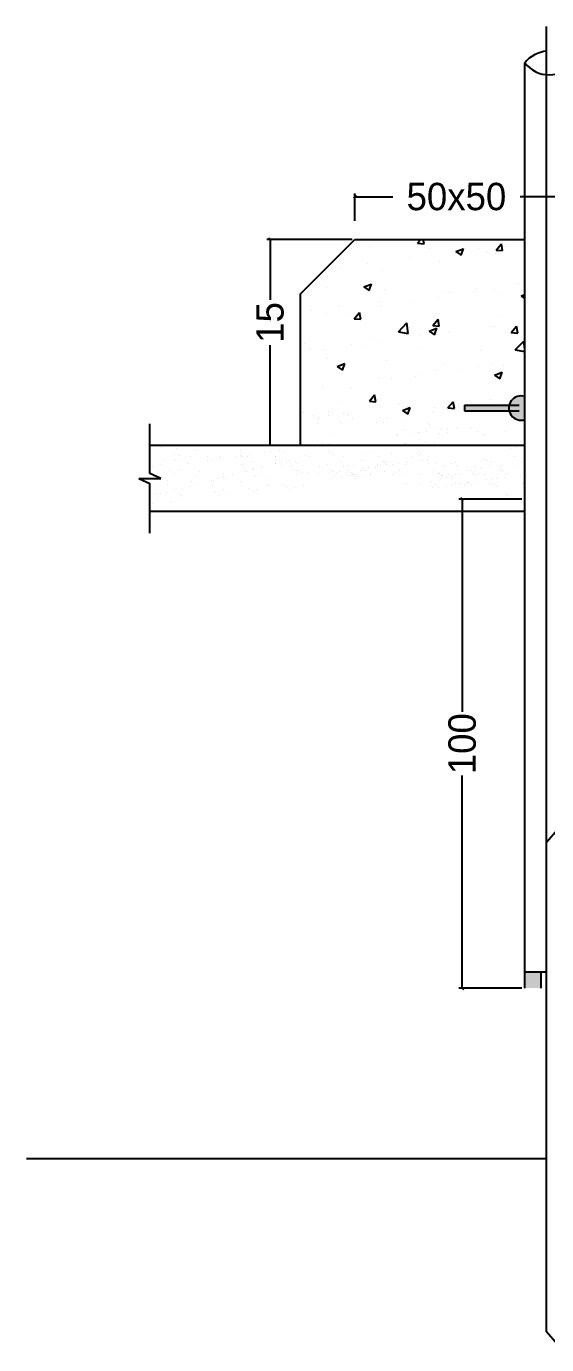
# Model space of a CAD drawing. Extents: x 152000 to 152174, y 158796 to 159332.
# Drawn here: x 152057.61 to 152062.45, y 159001.2 to 159013.47 of the extents above; entities that cross this region are included whole.
import ezdxf

# ---------------------------------------------------------------- set-up
doc = ezdxf.new("R2010")
doc.units = 0
doc.header["$LTSCALE"] = 3
doc.header["$MEASUREMENT"] = 0
doc.header["$PDMODE"] = 2
doc.header["$PDSIZE"] = 0.03
doc.linetypes.add('DASHED2', pattern=[0.375, 0.25, -0.125])
doc.layers.get('0').update_dxf_attribs({"linetype": 'CONTINUOUS'})
doc.layers.get('DEFPOINTS').update_dxf_attribs({"linetype": 'CONTINUOUS'})
for name, color, linetype in [('HATCH', 40, 'CONTINUOUS'), ('MECNEK', 6, 'CONTINUOUS'), ('TEXT', 7, 'CONTINUOUS')]:
    doc.layers.add(name, color=color, linetype=linetype)

# ---------------------------------------------------------------- blocks, each defined once
blk = doc.blocks.new('_OBLIQUE')
at = {"color": 0, "linetype": 'ByBlock'}
blk.add_line((-0.5, -0.5), (0.5, 0.5), dxfattribs=at)

msp = doc.modelspace()

# ---------------------------------------------------------------- hatches: boundary and pattern name
at = {"layer": 'HATCH'}
msp.add_hatch(color=256, dxfattribs=at).paths.add_polyline_path([(152062.25081, 159010.02645, 1.38807417), (152062.25081, 159009.81217)])
h = msp.add_hatch(color=256, dxfattribs=at)
h.paths.add_polyline_path([(152063.21939, 159009.9448), (152063.21939, 159009.89382), (152063.72917, 159009.89382), (152063.72917, 159009.9448)])
h.paths.add_polyline_path([(152061.69005, 159009.9448), (152061.69005, 159009.89382), (152062.19983, 159009.89382), (152062.19983, 159009.9448)])
h = msp.add_hatch(color=256, dxfattribs=at)
h.paths.add_polyline_path([(152062.25081, 159004.67334), (152062.25081, 159004.5204), (152062.40374, 159004.5204), (152062.40374, 159004.67334)])
h.paths.add_polyline_path([(152063.16841, 159004.67334), (152063.01547, 159004.67334), (152063.01547, 159004.5204), (152063.16841, 159004.5204)])

# ---------------------------------------------------------------- linework, layer by layer
at = {"color": 8, "linetype": 'ByBlock'}
for p, q in [((152060.67049, 159011.66319), (152060.67049, 159011.91678)), ((152060.67049, 159011.8862), (152061.02187, 159011.8862)), ((152064.74872, 159011.8862), (152062.20795, 159011.8862)), ((152060.645, 159011.48895), (152059.84989, 159011.48895)), ((152059.88047, 159011.48895), (152059.88047, 159010.92674)), ((152059.88047, 159009.56923), (152059.88047, 159010.50532)), ((152062.22532, 159009.07016), (152061.63877, 159009.07016)), ((152061.66935, 159009.07016), (152061.66935, 159007.09095)), ((152061.66935, 159004.5204), (152061.66935, 159006.49961)), ((152062.22532, 159004.5204), (152061.63877, 159004.5204))]:
    msp.add_line(p, q, dxfattribs=at)
at = {"layer": 'DEFPOINTS', "color": 0, "linetype": 'ByBlock'}
for p in [(152060.67049, 159011.6377), (152059.88047, 159011.48895), (152060.67049, 159011.48895), (152060.16071, 159009.94312), (152061.66935, 159009.07016), (152062.25081, 159009.07016), (152062.25081, 159004.5204)]:
    msp.add_point(p, dxfattribs=at)
at = {"layer": 'HATCH'}
for p, q in [((152061.25305, 159011.45357), (152061.28273, 159011.48895)), ((152061.25305, 159011.45357), (152061.31399, 159011.44824)), ((152061.31399, 159011.44835), (152061.3065, 159011.48895)), ((152061.98434, 159011.3896), (152062.03349, 159011.44817)), ((152062.04528, 159011.38437), (152062.03349, 159011.44828)), ((152062.07441, 159011.43427), (152062.07441, 159011.43427)), ((152060.63885, 159011.40407), (152060.63885, 159011.40407)), ((152060.81887, 159011.42341), (152060.81887, 159011.42341)), ((152061.17527, 159011.31589), (152061.17527, 159011.31589)), ((152061.36313, 159011.40042), (152061.36313, 159011.40042)), ((152061.60858, 159011.37515), (152061.67997, 159011.40255)), ((152061.60858, 159011.37515), (152061.65929, 159011.34094)), ((152061.65929, 159011.34105), (152061.67997, 159011.40266)), ((152061.81918, 159011.40067), (152061.81918, 159011.40067)), ((152061.90739, 159011.37742), (152061.90739, 159011.37742)), ((152061.98165, 159011.35623), (152061.98165, 159011.35623)), ((152061.98434, 159011.3896), (152062.04528, 159011.38426)), ((152060.5339, 159011.23146), (152060.5339, 159011.23146)), ((152060.78914, 159011.26506), (152060.78914, 159011.26506)), ((152060.92863, 159011.208), (152060.92863, 159011.208)), ((152061.45817, 159011.28444), (152061.45817, 159011.28444)), ((152060.41364, 159011.14273), (152060.41364, 159011.14273)), ((152060.75192, 159011.04631), (152060.82331, 159011.07371)), ((152060.80264, 159011.01221), (152060.82331, 159011.07382)), ((152062.19234, 159011.08298), (152062.19234, 159011.08298)), ((152060.40105, 159011.04212), (152060.40105, 159011.04212)), ((152060.75192, 159011.04631), (152060.80264, 159011.0121)), ((152060.94532, 159011.01912), (152060.94532, 159011.01912)), ((152061.44577, 159010.94503), (152061.44577, 159010.94503)), ((152061.48958, 159010.99612), (152061.48958, 159010.99612)), ((152061.55096, 159010.99854), (152061.55096, 159010.99854)), ((152061.78594, 159010.99986), (152061.78594, 159010.99986)), ((152061.8062, 159011.03214), (152061.8062, 159011.03214)), ((152061.96925, 159011.01682), (152061.96925, 159011.01682)), ((152062.03384, 159010.97313), (152062.03384, 159010.97313)), ((152062.21716, 159010.96465), (152062.25081, 159010.97757)), ((152062.21716, 159010.96465), (152062.25081, 159010.94196)), ((152060.26569, 159010.82933), (152060.26569, 159010.82933)), ((152060.52092, 159010.86293), (152060.52092, 159010.86293)), ((152060.90706, 159010.91377), (152060.90706, 159010.91377)), ((152060.91623, 159010.86859), (152060.91623, 159010.86859)), ((152061.19135, 159010.8978), (152061.19135, 159010.8978)), ((152060.40124, 159010.80332), (152060.40124, 159010.80332)), ((152060.59675, 159010.79574), (152060.59675, 159010.79574)), ((152060.66323, 159010.75065), (152060.71238, 159010.80923)), ((152060.66323, 159010.75065), (152060.72417, 159010.74532)), ((152060.72417, 159010.74543), (152060.71238, 159010.80934)), ((152061.07506, 159010.62843), (152061.15447, 159010.71119)), ((152061.16573, 159010.61445), (152061.15447, 159010.71128)), ((152061.39452, 159010.68667), (152061.44367, 159010.74525)), ((152061.45546, 159010.68145), (152061.44367, 159010.74536)), ((152062.03024, 159010.776), (152062.03024, 159010.776)), ((152061.07506, 159010.62843), (152061.16574, 159010.61436)), ((152061.28275, 159010.59641), (152061.28275, 159010.59641)), ((152061.36051, 159010.63581), (152061.43189, 159010.66322)), ((152061.36051, 159010.63581), (152061.41122, 159010.60161)), ((152061.39452, 159010.68667), (152061.45546, 159010.68134)), ((152061.41122, 159010.60171), (152061.43189, 159010.66332)), ((152061.43338, 159010.60563), (152061.43338, 159010.60563)), ((152061.43565, 159010.67394), (152061.43565, 159010.67394)), ((152061.53798, 159010.63002), (152061.53798, 159010.63002)), ((152061.92412, 159010.68085), (152061.92412, 159010.68085)), ((152061.95685, 159010.67742), (152061.95685, 159010.67742)), ((152062.12581, 159010.62269), (152062.17496, 159010.68127)), ((152062.12581, 159010.62269), (152062.18675, 159010.61736)), ((152062.18675, 159010.61747), (152062.17496, 159010.68138)), ((152060.20251, 159010.52113), (152060.20251, 159010.52113)), ((152060.24646, 159010.46981), (152060.24646, 159010.46981)), ((152060.25271, 159010.46081), (152060.25271, 159010.46081)), ((152060.38884, 159010.46392), (152060.38884, 159010.46392)), ((152060.63885, 159010.51164), (152060.63885, 159010.51164)), ((152060.74677, 159010.49813), (152060.74677, 159010.49813)), ((152060.84106, 159010.57188), (152060.84106, 159010.57188)), ((152060.90383, 159010.52919), (152060.90383, 159010.52919)), ((152061.29104, 159010.47514), (152061.29104, 159010.47514)), ((152061.8353, 159010.45214), (152061.8353, 159010.45214)), ((152062.16317, 159010.45967), (152062.24259, 159010.54243)), ((152062.16317, 159010.45967), (152062.25081, 159010.44608)), ((152062.25081, 159010.47184), (152062.24258, 159010.54252)), ((152060.41748, 159010.38418), (152060.41748, 159010.38418)), ((152060.50385, 159010.30697), (152060.57524, 159010.33438)), ((152060.55456, 159010.27287), (152060.57524, 159010.33449)), ((152060.96175, 159010.36118), (152060.96175, 159010.36118)), ((152061.50601, 159010.33818), (152061.50601, 159010.33818)), ((152061.94446, 159010.33801), (152061.94446, 159010.33801)), ((152060.50385, 159010.30697), (152060.55457, 159010.27277)), ((152061.23044, 159010.21508), (152061.23044, 159010.21508)), ((152061.26977, 159010.22789), (152061.26977, 159010.22789)), ((152061.42098, 159010.26623), (152061.42098, 159010.26623)), ((152061.65591, 159010.27873), (152061.65591, 159010.27873)), ((152061.82503, 159010.31714), (152061.82503, 159010.31714)), ((152061.96909, 159010.22532), (152062.04048, 159010.25272)), ((152061.96909, 159010.22532), (152062.0198, 159010.19111)), ((152062.0198, 159010.19122), (152062.04047, 159010.25283)), ((152062.05027, 159010.31519), (152062.05027, 159010.31519)), ((152060.37063, 159010.10952), (152060.37063, 159010.10952)), ((152060.37645, 159010.12451), (152060.37645, 159010.12451)), ((152060.63584, 159010.11301), (152060.63584, 159010.11301)), ((152060.89143, 159010.18978), (152060.89143, 159010.18978)), ((152061.01453, 159010.19429), (152061.01453, 159010.19429)), ((152060.54393, 159009.97988), (152060.54393, 159009.97988)), ((152060.8047, 159009.98375), (152060.85385, 159010.04232)), ((152060.8047, 159009.98375), (152060.86564, 159009.97842)), ((152060.86563, 159009.97853), (152060.85384, 159010.04243)), ((152061.53598, 159009.91977), (152061.58514, 159009.97835)), ((152061.59692, 159009.91455), (152061.58513, 159009.97845)), ((152061.93206, 159009.99861), (152061.93206, 159009.99861)), ((152062.0316, 159009.96137), (152062.0316, 159009.96137)), ((152060.19559, 159009.87418), (152060.19559, 159009.87418)), ((152060.28775, 159009.84876), (152060.28775, 159009.84876)), ((152060.42118, 159009.84582), (152060.42118, 159009.84582)), ((152060.42283, 159009.88493), (152060.42283, 159009.88493)), ((152060.46247, 159009.87759), (152060.46247, 159009.87759)), ((152060.55967, 159009.86405), (152060.55967, 159009.86405)), ((152060.60525, 159009.84934), (152060.60525, 159009.84934)), ((152060.61274, 159009.87104), (152060.61274, 159009.87104)), ((152061.08819, 159009.95688), (152061.08819, 159009.95688)), ((152061.11243, 159009.89648), (152061.18382, 159009.92388)), ((152061.11243, 159009.89648), (152061.16315, 159009.86227)), ((152061.16314, 159009.86238), (152061.18382, 159009.92399)), ((152061.38769, 159009.8766), (152061.38769, 159009.8766)), ((152061.40858, 159009.92682), (152061.40858, 159009.92682)), ((152061.53598, 159009.91977), (152061.59692, 159009.91444)), ((152061.63246, 159009.93389), (152061.63246, 159009.93389)), ((152060.28523, 159009.82792), (152060.28523, 159009.82792)), ((152060.32496, 159009.77207), (152060.32496, 159009.77207)), ((152060.33074, 159009.82137), (152060.33074, 159009.82137)), ((152060.3383, 159009.83491), (152060.3383, 159009.83491)), ((152060.52431, 159009.79194), (152060.52431, 159009.79194)), ((152060.5431, 159009.77472), (152060.5431, 159009.77472)), ((152060.60033, 159009.782), (152060.60033, 159009.782)), ((152060.64825, 159009.82195), (152060.64825, 159009.82195)), ((152060.86721, 159009.7854), (152060.86721, 159009.7854)), ((152060.93829, 159009.78293), (152060.93829, 159009.78293)), ((152060.96575, 159009.82253), (152060.96575, 159009.82253)), ((152061.12053, 159009.72392), (152061.12053, 159009.72392)), ((152061.12802, 159009.78415), (152061.12802, 159009.78415)), ((152061.34626, 159009.77943), (152061.34626, 159009.77943)), ((152061.36506, 159009.76221), (152061.36506, 159009.76221)), ((152061.43803, 159009.7245), (152061.43803, 159009.7245)), ((152061.477, 159009.72084), (152061.477, 159009.72084)), ((152061.53007, 159009.72783), (152061.53007, 159009.72783)), ((152061.61295, 159009.73874), (152061.61295, 159009.73874)), ((152061.75554, 159009.72507), (152061.75554, 159009.72507)), ((152060.32531, 159009.60396), (152060.32531, 159009.60396)), ((152060.37009, 159009.59346), (152060.37009, 159009.59346)), ((152060.46889, 159009.68114), (152060.46889, 159009.68114)), ((152061.05856, 159009.67272), (152061.05856, 159009.67272)), ((152061.06407, 159009.66648), (152061.06407, 159009.66648)), ((152061.20255, 159009.68471), (152061.20255, 159009.68471)), ((152061.25562, 159009.6917), (152061.25562, 159009.6917)), ((152061.27195, 159009.69321), (152061.27195, 159009.69321)), ((152061.3226, 159009.59519), (152061.3226, 159009.59519)), ((152061.33851, 159009.70261), (152061.33851, 159009.70261)), ((152061.40981, 159009.59762), (152061.40981, 159009.59762)), ((152061.45376, 159009.68093), (152061.45376, 159009.68093)), ((152061.53276, 159009.69196), (152061.53276, 159009.69196)), ((152061.80813, 159009.70188), (152061.80813, 159009.70188)), ((152061.86173, 159009.67742), (152061.86173, 159009.67742)), ((152061.88052, 159009.6602), (152061.88052, 159009.6602)), ((152062.07501, 159009.70529), (152062.07501, 159009.70529)), ((152062.21288, 159009.60969), (152062.21288, 159009.60969)), ((152058.8735, 159009.55541), (152058.8735, 159009.55541)), ((152058.89092, 159009.56396), (152058.89092, 159009.56396)), ((152058.98886, 159009.4941), (152058.98886, 159009.4941)), ((152059.008, 159009.546), (152059.008, 159009.546)), ((152059.03914, 159009.4764), (152059.03914, 159009.4764)), ((152059.14306, 159009.56376), (152059.14306, 159009.56376)), ((152059.19686, 159009.527), (152059.19686, 159009.527)), ((152059.26751, 159009.5648), (152059.26751, 159009.5648)), ((152059.60483, 159009.52349), (152059.60483, 159009.52349)), ((152059.60897, 159009.47491), (152059.60897, 159009.47491)), ((152059.62363, 159009.50627), (152059.62363, 159009.50627)), ((152059.67225, 159009.47261), (152059.67225, 159009.47261)), ((152059.69186, 159009.48582), (152059.69186, 159009.48582)), ((152059.83035, 159009.50405), (152059.83035, 159009.50405)), ((152059.88341, 159009.51104), (152059.88341, 159009.51104)), ((152059.93306, 159009.47136), (152059.93306, 159009.47136)), ((152059.9663, 159009.52195), (152059.9663, 159009.52195)), ((152060.01882, 159009.51448), (152060.01882, 159009.51448)), ((152060.20843, 159009.48128), (152060.20843, 159009.48128)), ((152060.33138, 159009.57562), (152060.33138, 159009.57562)), ((152060.37923, 159009.57632), (152060.37923, 159009.57632)), ((152060.41308, 159009.56606), (152060.41308, 159009.56606)), ((152060.42679, 159009.51097), (152060.42679, 159009.51097)), ((152060.4323, 159009.5833), (152060.4323, 159009.5833)), ((152060.44558, 159009.49375), (152060.44558, 159009.49375)), ((152060.47531, 159009.48469), (152060.47531, 159009.48469)), ((152060.73612, 159009.48344), (152060.73612, 159009.48344)), ((152060.84077, 159009.50196), (152060.84077, 159009.50196)), ((152061.01149, 159009.49336), (152061.01149, 159009.49336)), ((152061.04809, 159009.56722), (152061.04809, 159009.56722)), ((152061.13444, 159009.5877), (152061.13444, 159009.5877)), ((152061.14726, 159009.59144), (152061.14726, 159009.59144)), ((152061.24874, 159009.49845), (152061.24874, 159009.49845)), ((152061.26754, 159009.48123), (152061.26754, 159009.48123)), ((152061.27837, 159009.49676), (152061.27837, 159009.49676)), ((152061.3656, 159009.5678), (152061.3656, 159009.5678)), ((152062.11988, 159009.5415), (152062.11988, 159009.5415)), ((152062.15539, 159009.47034), (152062.15539, 159009.47034)), ((152062.17295, 159009.54849), (152062.17295, 159009.54849)), ((152058.78853, 159009.3752), (152058.78853, 159009.3752)), ((152058.86947, 159009.39613), (152058.86947, 159009.39613)), ((152058.89746, 159009.43738), (152058.89746, 159009.43738)), ((152059.0047, 159009.4311), (152059.0047, 159009.4311)), ((152059.03831, 159009.3518), (152059.03831, 159009.3518)), ((152059.05652, 159009.4445), (152059.05652, 159009.4445)), ((152059.10092, 159009.41417), (152059.10092, 159009.41417)), ((152059.12167, 159009.39937), (152059.12167, 159009.39937)), ((152059.13747, 159009.46544), (152059.13747, 159009.46544)), ((152059.29784, 159009.46515), (152059.29784, 159009.46515)), ((152059.29834, 159009.43401), (152059.29834, 159009.43401)), ((152059.33453, 159009.43878), (152059.33453, 159009.43878)), ((152059.40537, 159009.46921), (152059.40537, 159009.46921)), ((152059.41742, 159009.44969), (152059.41742, 159009.44969)), ((152059.5559, 159009.46792), (152059.5559, 159009.46792)), ((152059.61535, 159009.46573), (152059.61535, 159009.46573)), ((152059.61648, 159009.39057), (152059.61648, 159009.39057)), ((152059.62497, 159009.37574), (152059.62497, 159009.37574)), ((152059.64572, 159009.36094), (152059.64572, 159009.36094)), ((152059.71233, 159009.42499), (152059.71233, 159009.42499)), ((152059.72339, 159009.35303), (152059.72339, 159009.35303)), ((152059.79742, 159009.36578), (152059.79742, 159009.36578)), ((152059.81011, 159009.37702), (152059.81011, 159009.37702)), ((152059.93154, 159009.42984), (152059.93154, 159009.42984)), ((152059.93265, 159009.40075), (152059.93265, 159009.40075)), ((152059.93285, 159009.46631), (152059.93285, 159009.46631)), ((152059.98447, 159009.41415), (152059.98447, 159009.41415)), ((152059.98786, 159009.38893), (152059.98786, 159009.38893)), ((152060.03697, 159009.41725), (152060.03697, 159009.41725)), ((152060.06541, 159009.43509), (152060.06541, 159009.43509)), ((152060.07699, 159009.38042), (152060.07699, 159009.38042)), ((152060.09719, 159009.35083), (152060.09719, 159009.35083)), ((152060.1203, 159009.42149), (152060.1203, 159009.42149)), ((152060.13909, 159009.40427), (152060.13909, 159009.40427)), ((152060.25036, 159009.46688), (152060.25036, 159009.46688)), ((152060.3378, 159009.37917), (152060.3378, 159009.37917)), ((152060.41225, 159009.3901), (152060.41225, 159009.3901)), ((152060.53428, 159009.41247), (152060.53428, 159009.41247)), ((152060.56102, 159009.37883), (152060.56102, 159009.37883)), ((152060.56786, 159009.46746), (152060.56786, 159009.46746)), ((152060.61317, 159009.38909), (152060.61317, 159009.38909)), ((152060.65984, 159009.3773), (152060.65984, 159009.3773)), ((152060.72732, 159009.42937), (152060.72732, 159009.42937)), ((152060.74767, 159009.36084), (152060.74767, 159009.36084)), ((152060.80074, 159009.36783), (152060.80074, 159009.36783)), ((152060.86059, 159009.3704), (152060.86059, 159009.3704)), ((152060.88005, 159009.3925), (152060.88005, 159009.3925)), ((152060.88363, 159009.37874), (152060.88363, 159009.37874)), ((152060.88537, 159009.46804), (152060.88537, 159009.46804)), ((152060.91241, 159009.38381), (152060.91241, 159009.38381)), ((152060.93195, 159009.4207), (152060.93195, 159009.4207)), ((152060.94225, 159009.40897), (152060.94225, 159009.40897)), ((152060.96104, 159009.39175), (152060.96104, 159009.39175)), ((152060.96638, 159009.42507), (152060.96638, 159009.42507)), ((152061.02212, 159009.39697), (152061.02212, 159009.39697)), ((152061.07518, 159009.40396), (152061.07518, 159009.40396)), ((152061.14087, 159009.39125), (152061.14087, 159009.39125)), ((152061.15807, 159009.41487), (152061.15807, 159009.41487)), ((152061.20287, 159009.46861), (152061.20287, 159009.46861)), ((152061.29656, 159009.43311), (152061.29656, 159009.43311)), ((152061.34963, 159009.44009), (152061.34963, 159009.44009)), ((152061.35624, 159009.39996), (152061.35624, 159009.39996)), ((152061.41624, 159009.40117), (152061.41624, 159009.40117)), ((152061.49043, 159009.38664), (152061.49043, 159009.38664)), ((152061.51118, 159009.37184), (152061.51118, 159009.37184)), ((152061.57371, 159009.40475), (152061.57371, 159009.40475)), ((152061.60939, 159009.41443), (152061.60939, 159009.41443)), ((152061.61973, 159009.38281), (152061.61973, 159009.38281)), ((152061.783, 159009.37923), (152061.783, 159009.37923)), ((152061.84035, 159009.35346), (152061.84035, 159009.35346)), ((152061.86841, 159009.44498), (152061.86841, 159009.44498)), ((152061.88878, 159009.44402), (152061.88878, 159009.44402)), ((152061.90243, 159009.42815), (152061.90243, 159009.42815)), ((152061.9213, 159009.37439), (152061.9213, 159009.37439)), ((152061.93479, 159009.42207), (152061.93479, 159009.42207)), ((152062.01448, 159009.34822), (152062.01448, 159009.34822)), ((152062.02235, 159009.37226), (152062.02235, 159009.37226)), ((152062.17819, 159009.38744), (152062.17819, 159009.38744)), ((152062.2193, 159009.41324), (152062.2193, 159009.41324)), ((152058.77929, 159009.32125), (152058.77929, 159009.32125)), ((152058.92778, 159009.24317), (152058.92778, 159009.24317)), ((152058.94033, 159009.33399), (152058.94033, 159009.33399)), ((152058.98634, 159009.31204), (152058.98634, 159009.31204)), ((152059.15198, 159009.23303), (152059.15198, 159009.23303)), ((152059.19225, 159009.27908), (152059.19225, 159009.27908)), ((152059.21961, 159009.3295), (152059.21961, 159009.3295)), ((152059.33167, 159009.24958), (152059.33167, 159009.24958)), ((152059.35242, 159009.23477), (152059.35242, 159009.23477)), ((152059.39666, 159009.26214), (152059.39666, 159009.26214)), ((152059.44848, 159009.27554), (152059.44848, 159009.27554)), ((152059.45128, 159009.30962), (152059.45128, 159009.30962)), ((152059.46705, 159009.2723), (152059.46705, 159009.2723)), ((152059.52942, 159009.29647), (152059.52942, 159009.29647)), ((152059.60522, 159009.2369), (152059.60522, 159009.2369)), ((152059.66465, 159009.33144), (152059.66465, 159009.33144)), ((152059.71648, 159009.34485), (152059.71648, 159009.34485)), ((152059.74366, 159009.29108), (152059.74366, 159009.29108)), ((152059.78212, 159009.31157), (152059.78212, 159009.31157)), ((152059.86424, 159009.26745), (152059.86424, 159009.26745)), ((152060.13493, 159009.33757), (152060.13493, 159009.33757)), ((152060.13635, 159009.31085), (152060.13635, 159009.31085)), ((152060.14902, 159009.33732), (152060.14902, 159009.33732)), ((152060.16977, 159009.32252), (152060.16977, 159009.32252)), ((152060.22779, 159009.32299), (152060.22779, 159009.32299)), ((152060.33475, 159009.30648), (152060.33475, 159009.30648)), ((152060.45243, 159009.33815), (152060.45243, 159009.33815)), ((152060.45737, 159009.26612), (152060.45737, 159009.26612)), ((152060.47323, 159009.32471), (152060.47323, 159009.32471)), ((152060.48173, 159009.28824), (152060.48173, 159009.28824)), ((152060.49543, 159009.31076), (152060.49543, 159009.31076)), ((152060.5263, 159009.3317), (152060.5263, 159009.3317)), ((152060.54931, 159009.26868), (152060.54931, 159009.26868)), ((152060.5926, 159009.3011), (152060.5926, 159009.3011)), ((152060.60919, 159009.34261), (152060.60919, 159009.34261)), ((152060.62851, 159009.28695), (152060.62851, 159009.28695)), ((152060.63576, 159009.31949), (152060.63576, 159009.31949)), ((152060.64442, 159009.3145), (152060.64442, 159009.3145)), ((152060.65455, 159009.30227), (152060.65455, 159009.30227)), ((152060.67307, 159009.2989), (152060.67307, 159009.2989)), ((152060.67452, 159009.26501), (152060.67452, 159009.26501)), ((152060.69382, 159009.2841), (152060.69382, 159009.2841)), ((152060.72536, 159009.33543), (152060.72536, 159009.33543)), ((152060.74255, 159009.28699), (152060.74255, 159009.28699)), ((152060.76994, 159009.33872), (152060.76994, 159009.33872)), ((152060.81293, 159009.31133), (152060.81293, 159009.31133)), ((152060.81378, 159009.30458), (152060.81378, 159009.30458)), ((152060.94358, 159009.32622), (152060.94358, 159009.32622)), ((152061.01792, 159009.29691), (152061.01792, 159009.29691)), ((152061.04974, 159009.31047), (152061.04974, 159009.31047)), ((152061.08744, 159009.3393), (152061.08744, 159009.3393)), ((152061.13043, 159009.31191), (152061.13043, 159009.31191)), ((152061.2848, 159009.30031), (152061.2848, 159009.30031)), ((152061.38531, 159009.23577), (152061.38531, 159009.23577)), ((152061.40495, 159009.33988), (152061.40495, 159009.33988)), ((152061.44794, 159009.31249), (152061.44794, 159009.31249)), ((152061.45772, 159009.30697), (152061.45772, 159009.30697)), ((152061.4703, 159009.26453), (152061.4703, 159009.26453)), ((152061.47651, 159009.28975), (152061.47651, 159009.28975)), ((152061.48576, 159009.29295), (152061.48576, 159009.29295)), ((152061.52054, 159009.27075), (152061.52054, 159009.27075)), ((152061.54561, 159009.29906), (152061.54561, 159009.29906)), ((152061.57236, 159009.28415), (152061.57236, 159009.28415)), ((152061.60912, 159009.30198), (152061.60912, 159009.30198)), ((152061.6533, 159009.30508), (152061.6533, 159009.30508)), ((152061.71807, 159009.22462), (152061.71807, 159009.22462)), ((152061.72245, 159009.34046), (152061.72245, 159009.34046)), ((152061.75787, 159009.33635), (152061.75787, 159009.33635)), ((152061.76544, 159009.31306), (152061.76544, 159009.31306)), ((152061.78537, 159009.3038), (152061.78537, 159009.3038)), ((152061.78853, 159009.34005), (152061.78853, 159009.34005)), ((152061.80096, 159009.23553), (152061.80096, 159009.23553)), ((152061.82098, 159009.30898), (152061.82098, 159009.30898)), ((152061.8717, 159009.29795), (152061.8717, 159009.29795)), ((152061.89872, 159009.25077), (152061.89872, 159009.25077)), ((152061.93944, 159009.25376), (152061.93944, 159009.25376)), ((152061.99251, 159009.26075), (152061.99251, 159009.26075)), ((152062.03523, 159009.33342), (152062.03523, 159009.33342)), ((152062.03995, 159009.34103), (152062.03995, 159009.34103)), ((152062.0754, 159009.27166), (152062.0754, 159009.27166)), ((152062.08295, 159009.31364), (152062.08295, 159009.31364)), ((152062.08786, 159009.31238), (152062.08786, 159009.31238)), ((152062.21389, 159009.2899), (152062.21389, 159009.2899)), ((152058.80961, 159009.12705), (152058.80961, 159009.12705)), ((152058.83692, 159009.19377), (152058.83692, 159009.19377)), ((152058.86067, 159009.12352), (152058.86067, 159009.12352)), ((152058.9125, 159009.13692), (152058.9125, 159009.13692)), ((152058.92631, 159009.20333), (152058.92631, 159009.20333)), ((152058.99344, 159009.15786), (152058.99344, 159009.15786)), ((152059.03836, 159009.12341), (152059.03836, 159009.12341)), ((152059.05912, 159009.10861), (152059.05912, 159009.10861)), ((152059.06863, 159009.15759), (152059.06863, 159009.15759)), ((152059.12867, 159009.19283), (152059.12867, 159009.19283)), ((152059.18049, 159009.20623), (152059.18049, 159009.20623)), ((152059.34074, 159009.201), (152059.34074, 159009.201)), ((152059.36824, 159009.12988), (152059.36824, 159009.12988)), ((152059.41425, 159009.10794), (152059.41425, 159009.10794)), ((152059.45036, 159009.16491), (152059.45036, 159009.16491)), ((152059.48159, 159009.11542), (152059.48159, 159009.11542)), ((152059.68331, 159009.16915), (152059.68331, 159009.16915)), ((152059.72932, 159009.14721), (152059.72932, 159009.14721)), ((152059.7537, 159009.15882), (152059.7537, 159009.15882)), ((152059.85572, 159009.21115), (152059.85572, 159009.21115)), ((152059.87647, 159009.19635), (152059.87647, 159009.19635)), ((152059.99837, 159009.20842), (152059.99837, 159009.20842)), ((152060.01818, 159009.19473), (152060.01818, 159009.19473)), ((152060.04439, 159009.18647), (152060.04439, 159009.18647)), ((152060.05661, 159009.16248), (152060.05661, 159009.16248)), ((152060.10843, 159009.17588), (152060.10843, 159009.17588)), ((152060.18937, 159009.19682), (152060.18937, 159009.19682)), ((152061.15122, 159009.21748), (152061.15122, 159009.21748)), ((152061.28521, 159009.21331), (152061.28521, 159009.21331)), ((152061.39056, 159009.1815), (152061.39056, 159009.1815)), ((152061.42266, 159009.20472), (152061.42266, 159009.20472)), ((152061.44363, 159009.18849), (152061.44363, 159009.18849)), ((152061.52652, 159009.1994), (152061.52652, 159009.1994)), ((152061.56521, 159009.20847), (152061.56521, 159009.20847)), ((152061.60272, 159009.21388), (152061.60272, 159009.21388)), ((152061.6397, 159009.22023), (152061.6397, 159009.22023)), ((152061.665, 159009.21763), (152061.665, 159009.21763)), ((152061.68954, 159009.20812), (152061.68954, 159009.20812)), ((152061.72118, 159009.22205), (152061.72118, 159009.22205)), ((152061.92022, 159009.21446), (152061.92022, 159009.21446)), ((152061.95035, 159009.20687), (152061.95035, 159009.20687)), ((152061.97318, 159009.20496), (152061.97318, 159009.20496)), ((152061.99197, 159009.18774), (152061.99197, 159009.18774)), ((152062.08067, 159009.10647), (152062.08067, 159009.10647)), ((152062.09428, 159009.11593), (152062.09428, 159009.11593)), ((152062.22572, 159009.21679), (152062.22572, 159009.21679)), ((152062.23773, 159009.21504), (152062.23773, 159009.21504)), ((152058.76581, 159008.98244), (152058.76581, 159008.98244)), ((152058.78412, 159009.0294), (152058.78412, 159009.0294)), ((152058.9581, 159009.04897), (152058.9581, 159009.04897)), ((152059.05317, 159009.09062), (152059.05317, 159009.09062)), ((152059.09895, 159008.96339), (152059.09895, 159008.96339))]:
    msp.add_line(p, q, dxfattribs=at)
at = {"layer": 'MECNEK'}
for p, q in [((152062.45472, 159013.02185), (152062.45472, 159013.47156)), ((152062.25081, 159004.5204), (152062.25081, 159013.13142)), ((152060.16071, 159010.97917), (152060.67049, 159011.48895)), ((152060.67049, 159011.48895), (152062.25081, 159011.48895)), ((152060.16071, 159010.97917), (152060.16071, 159009.56923)), ((152061.69005, 159009.9448), (152062.19983, 159009.9448)), ((152061.69005, 159009.9448), (152061.69005, 159009.89382)), ((152061.69005, 159009.89382), (152062.19983, 159009.89382)), ((152058.76056, 159009.31166), (152058.76056, 159009.77314)), ((152062.25081, 159009.56923), (152058.76056, 159009.56923)), ((152058.6586, 159009.26336), (152058.76056, 159009.21848)), ((152058.6586, 159009.26336), (152058.86252, 159009.26336)), ((152058.86252, 159009.26336), (152058.76056, 159009.31166)), ((152058.76056, 159008.75358), (152058.76056, 159009.21848)), ((152062.24392, 159008.95749), (152058.76056, 159008.95749)), ((152062.55667, 159005.99451), (152062.45472, 159005.87444)), ((152062.45472, 159001.32267), (152062.45472, 159005.87444)), ((152062.25081, 159004.67334), (152062.40374, 159004.67334)), ((152062.40374, 159004.67334), (152062.45472, 159004.67334)), ((152062.40374, 159004.5204), (152062.40374, 159004.67334)), ((152057.61182, 159002.93584), (152062.45472, 159002.93584)), ((152062.55667, 159001.20259), (152062.45472, 159001.32267))]:
    msp.add_line(p, q, dxfattribs=at)
at = {"layer": 'MECNEK', "linetype": 'DASHED2', "ltscale": 20}
msp.add_line((152062.45472, 159005.87444), (152062.45472, 159013.02185), dxfattribs=at)
at = {"layer": 'MECNEK'}
for centre, radius, start, end in [((152062.48021, 159012.94901), 0.29308, 94.989253, 141.510296), ((152062.48021, 159013.31382), 0.29308, 218.489704, 321.510296), ((152062.21504, 159009.91931), 0.11295, 71.539661, 288.460339)]:
    msp.add_arc(centre, radius, start, end, dxfattribs=at)

# ---------------------------------------------------------------- block references
at = {"color": 8, "linetype": 'ByBlock'}
for p, xscale, yscale, zscale, rotation in [((152060.67049, 159011.8862), 0.02548894320543967, 0.02548894320543967, 0.02548894320543967, 180), ((152059.88047, 159011.48895), 0.02548894321285793, 0.02548894321285793, 0.02548894321285793, 90), ((152061.66935, 159009.07016), 0.02548894321285793, 0.02548894321285793, 0.02548894321285793, 90), ((152061.66935, 159004.5204), 0.02548894321285793, 0.02548894321285793, 0.02548894321285793, 270)]:
    msp.add_blockref('_OBLIQUE', p, dxfattribs=dict(at, xscale=xscale, yscale=yscale, zscale=zscale, rotation=rotation))

# ---------------------------------------------------------------- texts
at = {"layer": 'TEXT', "color": 2, "insert": (152061.61491, 159011.8862), "char_height": 0.254889, "attachment_point": 5}
msp.add_mtext('\\A1;50x50', dxfattribs=at)
at = {"layer": 'TEXT', "color": 2, "char_height": 0.254889, "attachment_point": 5, "rotation": 90}
for s, insert in [('\\A1;15', (152059.88047, 159010.71603)), ('\\A1;100', (152061.66935, 159006.79528))]:
    msp.add_mtext(s, dxfattribs=dict(at, insert=insert))

doc.saveas('drawing.dxf')
